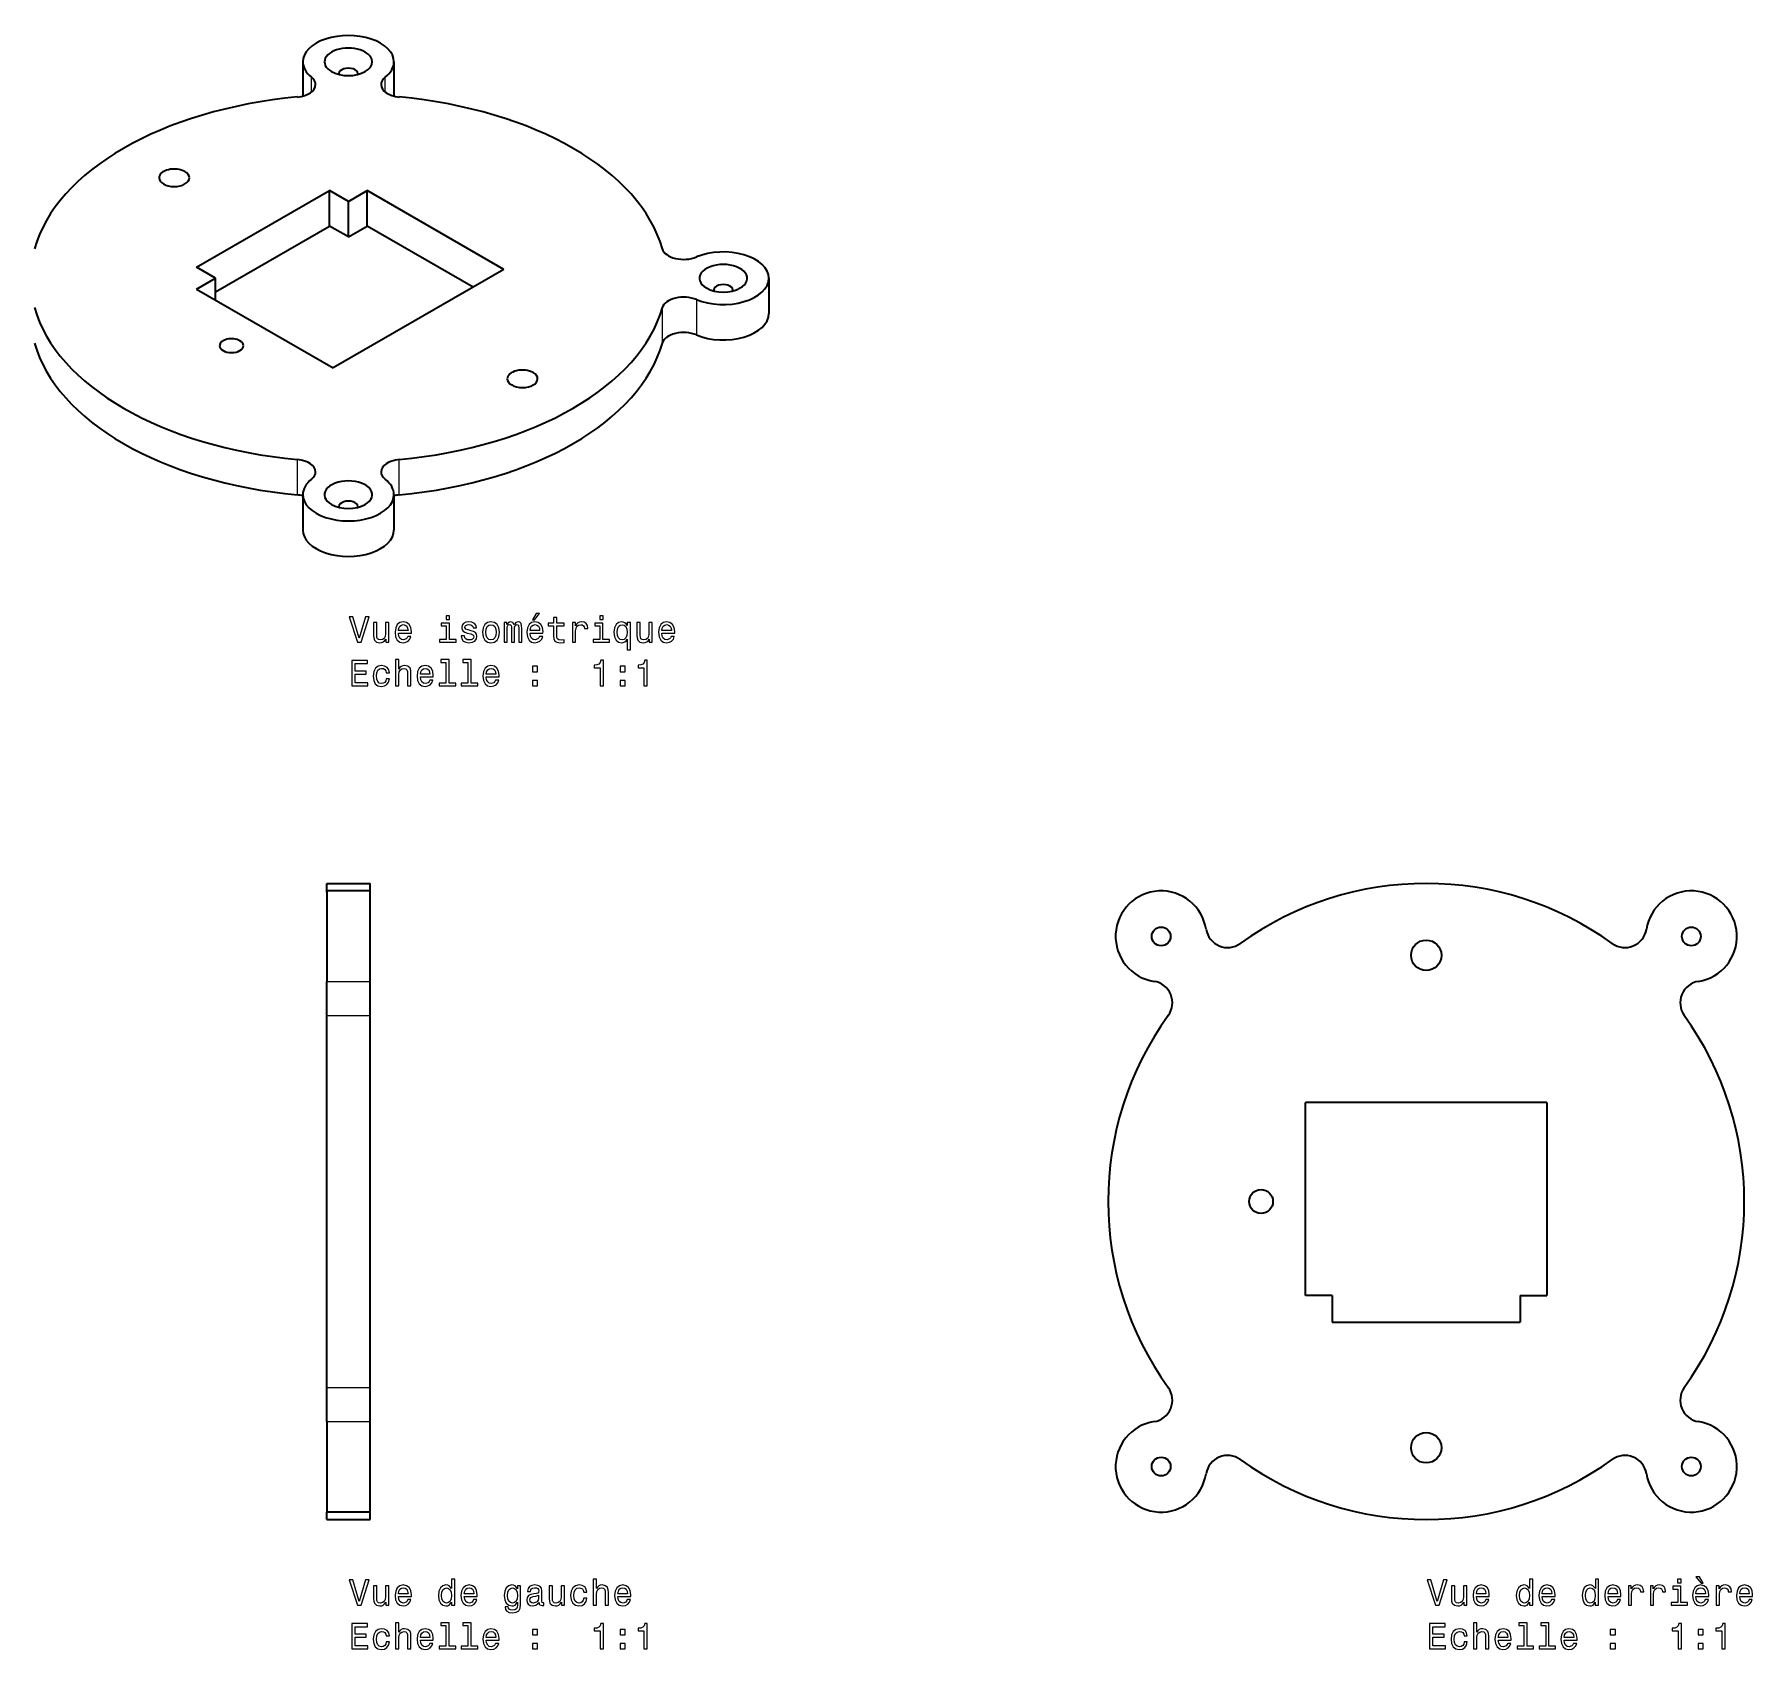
# Model space of a CAD drawing. Extents: x 502 to 938, y 310 to 582.
# Drawn here: x 700.2 to 937.9, y 358.5 to 582 of the extents above; entities that cross this region are included whole.
import ezdxf

# ---------------------------------------------------------------- set-up
doc = ezdxf.new("R2010")
doc.units = 0

msp = doc.modelspace()

# ---------------------------------------------------------------- linework, layer by layer
at = {"color": 7, "lineweight": 35, "ltscale": 0.11844}
for p, q in [((737.31, 578.17), (737.31, 573.43)), ((749.91, 578.17), (749.91, 573.43))]:
    msp.add_line(p, q, dxfattribs=at)
at = {"color": 7, "lineweight": 13, "ltscale": 0.050905}
for p, q in [((738.51, 574), (738.51, 576.03)), ((748.7, 574), (748.7, 576.03))]:
    msp.add_line(p, q, dxfattribs=at)
at = {"color": 7, "lineweight": 35}
for p, q in [((722.61, 549.74), (740.99, 560.35)), ((765.1, 549.45), (746.22, 560.35)), ((765.1, 549.45), (741.49, 535.82)), ((722.61, 546.72), (741.49, 535.82)), ((740.61, 420.5), (740.61, 446.23)), ((746.61, 420.5), (746.61, 446.23)), ((909.41, 434.2), (876.01, 434.2)), ((876.01, 407.5), (876.01, 434.2)), ((909.41, 434.2), (909.41, 407.5)), ((740.61, 394.77), (740.61, 420.5)), ((746.61, 394.77), (746.61, 420.5)), ((879.71, 403.8), (905.71, 403.8))]:
    msp.add_line(p, q, dxfattribs=at)
at = {"color": 7, "lineweight": 35, "ltscale": 0.122475}
for p, q in [((740.99, 555.45), (740.99, 560.35)), ((743.61, 553.94), (743.61, 558.84)), ((746.22, 555.45), (746.22, 560.35)), ((801.77, 548.23), (801.77, 543.33)), ((737.31, 518.29), (737.31, 513.39)), ((749.91, 518.29), (749.91, 513.39))]:
    msp.add_line(p, q, dxfattribs=at)
at = {"color": 7, "lineweight": 35, "ltscale": 0.075525}
for p, q in [((743.61, 558.84), (740.99, 560.35)), ((743.61, 558.84), (746.22, 560.35)), ((743.61, 553.94), (740.99, 555.45)), ((743.61, 553.94), (746.22, 555.45)), ((725.22, 545.21), (725.22, 548.23))]:
    msp.add_line(p, q, dxfattribs=at)
at = {"color": 7, "lineweight": 35, "ltscale": 0.455197}
msp.add_line((725.22, 546.35), (740.99, 555.45), dxfattribs=at)
at = {"color": 7, "lineweight": 35, "ltscale": 0.422538}
msp.add_line((760.86, 547), (746.22, 555.45), dxfattribs=at)
at = {"color": 7, "lineweight": 35, "ltscale": 0.075527}
msp.add_line((725.22, 548.23), (722.61, 549.74), dxfattribs=at)
at = {"color": 7, "lineweight": 35, "ltscale": 0.075526}
msp.add_line((722.61, 546.72), (725.22, 548.23), dxfattribs=at)
at = {"color": 7, "lineweight": 13, "ltscale": 0.122475}
for p, q in [((791.76, 545.29), (791.76, 540.39)), ((787.04, 544.16), (787.04, 539.26)), ((736.56, 518.25), (736.56, 523.15)), ((750.65, 518.25), (750.65, 523.15))]:
    msp.add_line(p, q, dxfattribs=at)
at = {"color": 7, "lineweight": 35, "ltscale": 0.030039}
msp.add_line((740.61, 463.3), (740.61, 464.5), dxfattribs=at)
at = {"color": 7, "lineweight": 35, "ltscale": 0.15}
for p, q in [((740.61, 464.5), (746.61, 464.5)), ((746.61, 463.47), (740.61, 463.47)), ((746.61, 377.53), (740.61, 377.53)), ((740.61, 376.5), (746.61, 376.5))]:
    msp.add_line(p, q, dxfattribs=at)
at = {"color": 7, "lineweight": 35, "ltscale": 0.025726}
msp.add_line((746.61, 463.47), (746.61, 464.5), dxfattribs=at)
at = {"color": 7, "lineweight": 35, "ltscale": 0.313062}
for p, q in [((740.61, 463.47), (740.61, 450.95)), ((746.61, 450.95), (746.61, 463.47)), ((740.61, 390.05), (740.61, 377.53)), ((746.61, 377.53), (746.61, 390.05))]:
    msp.add_line(p, q, dxfattribs=at)
at = {"color": 7, "lineweight": 35, "ltscale": 0.117937}
for p, q in [((740.61, 446.23), (740.61, 450.95)), ((746.61, 446.23), (746.61, 450.95)), ((740.61, 390.05), (740.61, 394.77)), ((746.61, 390.05), (746.61, 394.77))]:
    msp.add_line(p, q, dxfattribs=at)
at = {"color": 7, "lineweight": 13, "ltscale": 0.15}
for p, q in [((740.61, 450.95), (746.61, 450.95)), ((740.61, 446.23), (746.61, 446.23)), ((740.61, 394.77), (746.61, 394.77)), ((740.61, 390.05), (746.61, 390.05))]:
    msp.add_line(p, q, dxfattribs=at)
at = {"color": 7, "lineweight": 35, "ltscale": 0.0925}
for p, q in [((879.71, 407.5), (876.01, 407.5)), ((879.71, 407.5), (879.71, 403.8)), ((905.71, 407.5), (905.71, 403.8)), ((905.71, 407.5), (909.41, 407.5))]:
    msp.add_line(p, q, dxfattribs=at)
at = {"color": 7, "lineweight": 35, "ltscale": 0.025702}
for p, q in [((740.61, 376.5), (740.61, 377.53)), ((746.61, 376.5), (746.61, 377.53))]:
    msp.add_line(p, q, dxfattribs=at)
at = {"color": 7, "lineweight": 13}
for points in [[(769.07, 500.97), (769.36, 500.97), (770.06, 501.83), (769.57, 501.83)], [(746, 501.4), (745.12, 498.42), (744.22, 501.4), (743.74, 501.4), (744.87, 497.89), (745.38, 497.89), (746.48, 501.4)], [(749.2, 500.6), (748.76, 500.6), (748.76, 499.04), (748.71, 498.68), (748.56, 498.41), (748.34, 498.25), (748.04, 498.2), (747.8, 498.24), (747.65, 498.36), (747.57, 498.57), (747.55, 498.86), (747.55, 500.6), (747.1, 500.6), (747.1, 498.82), (747.12, 498.46), (747.21, 498.17), (747.51, 497.89), (747.97, 497.8), (748.23, 497.83), (748.44, 497.92), (748.63, 498.08), (748.78, 498.31), (748.78, 497.89), (749.2, 497.89)], [(750.54, 499.12), (752.32, 499.12), (752.32, 499.33), (752.24, 499.91), (752.02, 500.34), (751.67, 500.6), (751.2, 500.7), (750.74, 500.6), (750.38, 500.31), (750.16, 499.86), (750.08, 499.25), (750.15, 498.63), (750.38, 498.18), (750.73, 497.89), (751.18, 497.8), (751.58, 497.86), (751.9, 498.03), (752.13, 498.31), (752.27, 498.67), (751.83, 498.67), (751.74, 498.47), (751.61, 498.32), (751.24, 498.2), (750.95, 498.25), (750.73, 498.43), (750.59, 498.72), (750.54, 499.1)], [(750.54, 499.49), (750.6, 499.84), (750.73, 500.1), (750.94, 500.25), (751.21, 500.31), (751.48, 500.25), (751.69, 500.1), (751.81, 499.84), (751.86, 499.49)], [(757.58, 498.27), (757.58, 500.51), (756.44, 500.51), (756.44, 500.13), (757.14, 500.13), (757.14, 498.27), (756.23, 498.27), (756.23, 497.89), (758.5, 497.89), (758.5, 498.27)], [(757.6, 501.51), (757.13, 501.51), (757.13, 501.01), (757.6, 501.01)], [(760.59, 499.47), (760.16, 499.57), (759.84, 499.69), (759.74, 499.93), (759.77, 500.09), (759.87, 500.21), (760.04, 500.29), (760.29, 500.32), (760.53, 500.29), (760.71, 500.2), (760.83, 500.06), (760.88, 499.88), (761.32, 499.88), (761.32, 499.89), (761.24, 500.22), (761.04, 500.48), (760.71, 500.64), (760.29, 500.7), (759.86, 500.64), (759.55, 500.47), (759.35, 500.22), (759.29, 499.91), (759.34, 499.61), (759.48, 499.4), (759.71, 499.25), (760.05, 499.14), (760.54, 499.02), (760.84, 498.89), (760.93, 498.79), (760.96, 498.64), (760.91, 498.45), (760.79, 498.31), (760.59, 498.22), (760.33, 498.19), (760.05, 498.22), (759.85, 498.33), (759.71, 498.5), (759.66, 498.74), (759.23, 498.74), (759.3, 498.33), (759.51, 498.04), (759.84, 497.86), (760.29, 497.8), (760.76, 497.86), (761.11, 498.04), (761.32, 498.32), (761.4, 498.69), (761.34, 499.01), (761.19, 499.22), (760.93, 499.37)], [(762.17, 499.25), (762.25, 498.63), (762.48, 498.18), (762.85, 497.89), (763.34, 497.8), (763.83, 497.89), (764.2, 498.17), (764.43, 498.62), (764.52, 499.25), (764.43, 499.86), (764.2, 500.32), (763.83, 500.6), (763.34, 500.7), (762.85, 500.6), (762.48, 500.31), (762.25, 499.86)], [(762.62, 499.25), (762.67, 499.7), (762.81, 500.03), (763.03, 500.23), (763.34, 500.3), (763.64, 500.23), (763.87, 500.04), (764.01, 499.7), (764.06, 499.25), (764.01, 498.79), (763.87, 498.46), (763.64, 498.26), (763.34, 498.19), (763.03, 498.26), (762.81, 498.46), (762.67, 498.79)], [(765.16, 497.89), (765.57, 497.89), (765.57, 499.7), (765.59, 499.98), (765.67, 500.17), (765.78, 500.29), (765.93, 500.33), (766.05, 500.29), (766.13, 500.19), (766.18, 500.02), (766.19, 499.79), (766.19, 497.89), (766.57, 497.89), (766.57, 499.7), (766.6, 499.97), (766.67, 500.17), (766.8, 500.29), (766.95, 500.33), (767.07, 500.29), (767.15, 500.19), (767.2, 499.79), (767.2, 497.89), (767.61, 497.89), (767.61, 499.76), (767.58, 500.15), (767.5, 500.45), (767.34, 500.63), (767.08, 500.7), (766.77, 500.6), (766.53, 500.3), (766.35, 500.59), (766.03, 500.7), (765.75, 500.6), (765.55, 500.31), (765.55, 500.6), (765.16, 500.6)], [(768.76, 499.12), (770.53, 499.12), (770.54, 499.33), (770.46, 499.91), (770.24, 500.34), (769.88, 500.6), (769.41, 500.7), (768.95, 500.6), (768.6, 500.31), (768.37, 499.86), (768.29, 499.25), (768.37, 498.63), (768.6, 498.18), (768.94, 497.89), (769.4, 497.8), (769.79, 497.86), (770.11, 498.03), (770.35, 498.31), (770.49, 498.67), (770.05, 498.67), (769.96, 498.47), (769.83, 498.32), (769.45, 498.2), (769.17, 498.25), (768.95, 498.43), (768.81, 498.72), (768.76, 499.1)], [(768.76, 499.49), (768.81, 499.84), (768.95, 500.1), (769.16, 500.25), (769.43, 500.31), (769.7, 500.25), (769.9, 500.1), (770.03, 499.84), (770.07, 499.49)], [(772, 500.13), (772, 498.78), (772.03, 498.34), (772.17, 498.03), (772.45, 497.86), (772.93, 497.8), (773.46, 497.82), (773.46, 498.21), (773.07, 498.18), (772.73, 498.22), (772.54, 498.34), (772.46, 498.55), (772.44, 498.85), (772.44, 500.13), (773.46, 500.13), (773.46, 500.51), (772.44, 500.51), (772.44, 501.3), (772, 501.3), (772, 500.51), (771.23, 500.51), (771.23, 500.13)], [(774.61, 497.89), (775.05, 497.89), (775.05, 499.44), (775.1, 499.81), (775.23, 500.08), (775.45, 500.24), (775.75, 500.3), (775.97, 500.26), (776.14, 500.16), (776.24, 499.99), (776.28, 499.76), (776.73, 499.76), (776.67, 500.17), (776.5, 500.46), (776.22, 500.64), (775.84, 500.7), (775.59, 500.66), (775.36, 500.56), (775.17, 500.38), (775.01, 500.15), (775.01, 500.6), (774.61, 500.6)], [(778.83, 498.27), (778.83, 500.51), (777.69, 500.51), (777.69, 500.13), (778.39, 500.13), (778.39, 498.27), (777.48, 498.27), (777.48, 497.89), (779.75, 497.89), (779.75, 498.27)], [(778.85, 501.51), (778.38, 501.51), (778.38, 501.01), (778.85, 501.01)], [(782.18, 500.18), (782.02, 500.41), (781.84, 500.57), (781.64, 500.66), (781.4, 500.7), (780.97, 500.6), (780.64, 500.31), (780.42, 499.86), (780.35, 499.25), (780.42, 498.63), (780.64, 498.18), (780.97, 497.89), (781.4, 497.8), (781.64, 497.83), (781.84, 497.91), (782.02, 498.07), (782.18, 498.31), (782.18, 496.84), (782.62, 496.84), (782.62, 500.6), (782.18, 500.6)], [(780.8, 499.25), (780.85, 499.7), (780.99, 500.03), (781.2, 500.23), (781.48, 500.3), (781.77, 500.23), (781.99, 500.03), (782.12, 499.7), (782.17, 499.25), (782.12, 498.79), (781.99, 498.46), (781.77, 498.26), (781.48, 498.2), (781.2, 498.26), (780.99, 498.46), (780.85, 498.8)], [(785.64, 500.6), (785.19, 500.6), (785.19, 499.04), (785.14, 498.68), (785, 498.41), (784.77, 498.25), (784.47, 498.2), (784.24, 498.24), (784.08, 498.36), (784, 498.57), (783.98, 498.86), (783.98, 500.6), (783.53, 500.6), (783.53, 498.82), (783.55, 498.46), (783.65, 498.17), (783.94, 497.89), (784.41, 497.8), (784.66, 497.83), (784.88, 497.92), (785.06, 498.08), (785.21, 498.31), (785.21, 497.89), (785.64, 497.89)], [(786.97, 499.12), (788.75, 499.12), (788.75, 499.33), (788.67, 499.91), (788.45, 500.34), (788.1, 500.6), (787.63, 500.7), (787.17, 500.6), (786.82, 500.31), (786.59, 499.86), (786.51, 499.25), (786.59, 498.63), (786.81, 498.18), (787.16, 497.89), (787.61, 497.8), (788.01, 497.86), (788.33, 498.03), (788.57, 498.31), (788.7, 498.67), (788.26, 498.67), (788.17, 498.47), (788.04, 498.32), (787.67, 498.2), (787.38, 498.25), (787.17, 498.43), (787.02, 498.72), (786.97, 499.1)], [(786.97, 499.49), (787.03, 499.84), (787.17, 500.1), (787.37, 500.25), (787.64, 500.31), (787.91, 500.25), (788.12, 500.1), (788.24, 499.84), (788.29, 499.49)], [(744.07, 491.85), (746.28, 491.85), (746.28, 492.27), (744.53, 492.27), (744.53, 493.46), (746.09, 493.46), (746.09, 493.87), (744.53, 493.87), (744.53, 494.92), (746.24, 494.92), (746.24, 495.35), (744.07, 495.35)], [(748.84, 493.66), (749.28, 493.66), (749.19, 494.06), (748.97, 494.38), (748.63, 494.58), (748.2, 494.65), (747.71, 494.55), (747.34, 494.27), (747.11, 493.81), (747.03, 493.19), (747.11, 492.58), (747.33, 492.13), (747.69, 491.85), (748.18, 491.75), (748.61, 491.83), (748.95, 492.04), (749.18, 492.37), (749.29, 492.81), (748.86, 492.81), (748.79, 492.53), (748.65, 492.32), (748.44, 492.19), (748.2, 492.15), (747.89, 492.21), (747.67, 492.42), (747.53, 492.74), (747.49, 493.21), (747.53, 493.66), (747.67, 493.99), (747.9, 494.19), (748.2, 494.26), (748.46, 494.22), (748.66, 494.1), (748.79, 493.91)], [(750.15, 491.85), (750.6, 491.85), (750.6, 493.41), (750.64, 493.77), (750.79, 494.03), (751.02, 494.19), (751.32, 494.25), (751.56, 494.2), (751.71, 494.07), (751.79, 493.84), (751.81, 493.54), (751.81, 491.85), (752.26, 491.85), (752.26, 493.63), (752.24, 493.98), (752.15, 494.28), (751.85, 494.55), (751.38, 494.65), (751.13, 494.62), (750.91, 494.52), (750.73, 494.37), (750.6, 494.16), (750.6, 495.47), (750.15, 495.47)], [(753.58, 493.07), (755.35, 493.07), (755.36, 493.28), (755.28, 493.86), (755.05, 494.29), (754.7, 494.55), (754.23, 494.65), (753.77, 494.55), (753.42, 494.27), (753.19, 493.81), (753.11, 493.2), (753.19, 492.58), (753.42, 492.13), (753.76, 491.85), (754.22, 491.75), (754.61, 491.82), (754.93, 491.99), (755.17, 492.26), (755.31, 492.62), (754.87, 492.62), (754.78, 492.42), (754.65, 492.27), (754.27, 492.15), (753.99, 492.2), (753.77, 492.38), (753.63, 492.67), (753.58, 493.06)], [(757.11, 495.09), (757.11, 492.22), (756.19, 492.22), (756.19, 491.85), (758.46, 491.85), (758.46, 492.22), (757.55, 492.22), (757.55, 495.47), (756.41, 495.47), (756.41, 495.09)], [(760.14, 495.09), (760.14, 492.22), (759.23, 492.22), (759.23, 491.85), (761.5, 491.85), (761.5, 492.22), (760.59, 492.22), (760.59, 495.47), (759.45, 495.47), (759.45, 495.09)], [(762.69, 493.07), (764.46, 493.07), (764.47, 493.28), (764.38, 493.86), (764.16, 494.29), (763.81, 494.55), (763.34, 494.65), (762.88, 494.55), (762.53, 494.27), (762.3, 493.81), (762.22, 493.2), (762.3, 492.58), (762.52, 492.13), (762.87, 491.85), (763.33, 491.75), (763.72, 491.82), (764.04, 491.99), (764.28, 492.26), (764.42, 492.62), (763.98, 492.62), (763.89, 492.42), (763.75, 492.27), (763.38, 492.15), (763.09, 492.2), (762.88, 492.38), (762.74, 492.67), (762.69, 493.06)], [(769.07, 493.8), (769.76, 493.8), (769.76, 494.55), (769.07, 494.55)], [(778.43, 491.85), (778.89, 491.85), (778.89, 495.37), (778.55, 495.37), (778.46, 495.06), (778.27, 494.86), (778, 494.74), (777.61, 494.7), (777.61, 494.34), (778.43, 494.34)], [(781.21, 493.8), (781.91, 493.8), (781.91, 494.55), (781.21, 494.55)], [(784.5, 491.85), (784.96, 491.85), (784.96, 495.37), (784.62, 495.37), (784.53, 495.06), (784.35, 494.86), (784.07, 494.74), (783.69, 494.7), (783.69, 494.34), (784.5, 494.34)], [(753.58, 493.45), (753.63, 493.79), (753.77, 494.05), (753.98, 494.21), (754.25, 494.26), (754.52, 494.21), (754.72, 494.05), (754.85, 493.79), (754.89, 493.45)], [(762.69, 493.45), (762.74, 493.79), (762.88, 494.05), (763.08, 494.21), (763.36, 494.26), (763.62, 494.21), (763.83, 494.05), (763.96, 493.79), (764, 493.45)], [(769.07, 491.85), (769.76, 491.85), (769.76, 492.6), (769.07, 492.6)], [(781.21, 491.85), (781.91, 491.85), (781.91, 492.6), (781.21, 492.6)], [(931.02, 367.72), (930.52, 368.58), (930.02, 368.58), (930.72, 367.72)], [(746, 368.15), (745.12, 365.17), (744.22, 368.15), (743.74, 368.15), (744.87, 364.64), (745.38, 364.64), (746.48, 368.15)], [(749.2, 367.35), (748.76, 367.35), (748.76, 365.79), (748.71, 365.43), (748.56, 365.16), (748.34, 365), (748.04, 364.95), (747.8, 364.99), (747.65, 365.11), (747.57, 365.32), (747.55, 365.61), (747.55, 367.35), (747.1, 367.35), (747.1, 365.57), (747.12, 365.21), (747.21, 364.92), (747.51, 364.64), (747.97, 364.55), (748.23, 364.58), (748.44, 364.67), (748.63, 364.83), (748.78, 365.06), (748.78, 364.64), (749.2, 364.64)], [(750.54, 365.87), (752.32, 365.87), (752.32, 366.08), (752.24, 366.66), (752.02, 367.09), (751.67, 367.35), (751.2, 367.45), (750.74, 367.35), (750.38, 367.06), (750.16, 366.61), (750.08, 366), (750.15, 365.38), (750.38, 364.93), (750.73, 364.64), (751.18, 364.55), (751.58, 364.61), (751.9, 364.78), (752.13, 365.06), (752.27, 365.42), (751.83, 365.42), (751.74, 365.22), (751.61, 365.07), (751.24, 364.95), (750.95, 365), (750.73, 365.18), (750.59, 365.47), (750.54, 365.85)], [(750.54, 366.24), (750.6, 366.59), (750.73, 366.85), (750.94, 367), (751.21, 367.06), (751.48, 367), (751.69, 366.85), (751.81, 366.59), (751.86, 366.24)], [(757.89, 365.06), (757.89, 364.64), (758.33, 364.64), (758.33, 368.26), (757.89, 368.26), (757.89, 366.94), (757.56, 367.32), (757.35, 367.41), (757.11, 367.45), (756.68, 367.35), (756.35, 367.06), (756.13, 366.61), (756.06, 366), (756.13, 365.39), (756.35, 364.93), (756.68, 364.64), (757.11, 364.55), (757.35, 364.58), (757.56, 364.67)], [(757.19, 367.05), (757.48, 366.98), (757.7, 366.78), (757.83, 366.45), (757.88, 366), (757.83, 365.54), (757.7, 365.21), (757.48, 365.01), (757.19, 364.95), (756.91, 365.01), (756.7, 365.21), (756.56, 365.55), (756.51, 366), (756.56, 366.45), (756.7, 366.78), (756.91, 366.98)], [(759.65, 365.87), (761.42, 365.87), (761.43, 366.08), (761.35, 366.66), (761.13, 367.09), (760.77, 367.35), (760.3, 367.45), (759.85, 367.35), (759.49, 367.06), (759.27, 366.61), (759.19, 366), (759.26, 365.38), (759.49, 364.93), (759.84, 364.64), (760.29, 364.55), (760.68, 364.61), (761.01, 364.78), (761.24, 365.06), (761.38, 365.42), (760.94, 365.42), (760.85, 365.22), (760.72, 365.07), (760.35, 364.95), (760.06, 365), (759.84, 365.18), (759.7, 365.47), (759.65, 365.85)], [(759.65, 366.24), (759.7, 366.59), (759.84, 366.85), (760.05, 367), (760.32, 367.06), (760.59, 367), (760.79, 366.85), (760.92, 366.59), (760.97, 366.24)], [(767.44, 364.76), (767.44, 367.35), (767.02, 367.35), (767.02, 366.91), (766.67, 367.31), (766.46, 367.41), (766.22, 367.45), (765.79, 367.35), (765.46, 367.06), (765.24, 366.61), (765.17, 366), (765.24, 365.38), (765.46, 364.93), (765.79, 364.64), (766.22, 364.55), (766.46, 364.58), (766.66, 364.67), (767.02, 365.06), (767.02, 364.67), (766.98, 364.37), (766.87, 364.15), (766.65, 364.03), (766.34, 363.98), (766.06, 364.01), (765.86, 364.09), (765.75, 364.22), (765.71, 364.4), (765.28, 364.4), (765.28, 364.38), (765.35, 364.05), (765.55, 363.81), (765.87, 363.65), (766.31, 363.6), (766.84, 363.68), (767.18, 363.89), (767.38, 364.26)], [(765.63, 366), (765.67, 366.45), (765.81, 366.78), (766.02, 366.98), (766.3, 367.05), (766.6, 366.98), (766.82, 366.78), (766.96, 366.45), (767.01, 366), (766.96, 365.54), (766.82, 365.21), (766.6, 365.01), (766.3, 364.95), (766.02, 365.01), (765.81, 365.21), (765.67, 365.55)], [(769.98, 365), (769.98, 364.98), (770, 364.81), (770.08, 364.69), (770.4, 364.59), (770.64, 364.63), (770.64, 364.98), (770.54, 364.96), (770.4, 365.03), (770.37, 365.23), (770.37, 366.63), (770.31, 366.99), (770.13, 367.24), (769.83, 367.39), (769.39, 367.45), (768.97, 367.39), (768.66, 367.22), (768.46, 366.95), (768.39, 366.6), (768.39, 366.56), (768.79, 366.56), (768.83, 366.78), (768.94, 366.93), (769.12, 367.02), (769.38, 367.05), (769.62, 367.03), (769.8, 366.95), (769.91, 366.82), (769.94, 366.64), (769.92, 366.43), (769.84, 366.32), (769.64, 366.27), (769.26, 366.23), (768.83, 366.14), (768.52, 365.98), (768.34, 365.73), (768.28, 365.35), (768.33, 365.02), (768.49, 364.77), (768.74, 364.62), (769.09, 364.56), (769.56, 364.67)], [(773.49, 367.35), (773.05, 367.35), (773.05, 365.79), (773, 365.43), (772.85, 365.16), (772.63, 365), (772.33, 364.95), (772.09, 364.99), (771.94, 365.11), (771.85, 365.32), (771.83, 365.61), (771.83, 367.35), (771.39, 367.35), (771.39, 365.57), (771.41, 365.21), (771.5, 364.92), (771.79, 364.64), (772.26, 364.55), (772.51, 364.58), (772.73, 364.67), (772.92, 364.83), (773.07, 365.06), (773.07, 364.64), (773.49, 364.64)], [(776.17, 366.45), (776.6, 366.45), (776.51, 366.86), (776.3, 367.18), (775.96, 367.37), (775.52, 367.45), (775.04, 367.35), (774.67, 367.06), (774.44, 366.61), (774.36, 365.99), (774.43, 365.38), (774.66, 364.93), (775.02, 364.64), (775.51, 364.55), (775.94, 364.62), (776.28, 364.84), (776.51, 365.17), (776.61, 365.61), (776.19, 365.61), (776.11, 365.33), (775.97, 365.12), (775.77, 364.99), (775.52, 364.95), (775.21, 365.01), (774.99, 365.21), (774.85, 365.54), (774.81, 366.01), (774.85, 366.46), (775, 366.79), (775.22, 366.99), (775.52, 367.06), (775.78, 367.01), (775.98, 366.9), (776.11, 366.71)], [(777.48, 364.64), (777.92, 364.64), (777.92, 366.21), (777.97, 366.56), (778.11, 366.83), (778.34, 366.99), (778.64, 367.05), (778.88, 367), (779.04, 366.86), (779.11, 366.64), (779.14, 366.33), (779.14, 364.64), (779.58, 364.64), (779.58, 366.42), (779.56, 366.78), (779.47, 367.08), (779.17, 367.35), (778.71, 367.45), (778.46, 367.41), (778.24, 367.32), (778.06, 367.16), (777.92, 366.96), (777.92, 368.26), (777.48, 368.26)], [(780.9, 365.87), (782.68, 365.87), (782.68, 366.08), (782.6, 366.66), (782.38, 367.09), (782.03, 367.35), (781.56, 367.45), (781.1, 367.35), (780.75, 367.06), (780.52, 366.61), (780.44, 366), (780.51, 365.38), (780.74, 364.93), (781.09, 364.64), (781.54, 364.55), (781.94, 364.61), (782.26, 364.78), (782.5, 365.06), (782.63, 365.42), (782.19, 365.42), (782.1, 365.22), (781.97, 365.07), (781.6, 364.95), (781.31, 365), (781.09, 365.18), (780.95, 365.47), (780.9, 365.85)], [(780.9, 366.24), (780.96, 366.59), (781.09, 366.85), (781.3, 367), (781.57, 367.06), (781.84, 367), (782.05, 366.85), (782.17, 366.59), (782.22, 366.24)], [(895.11, 368.15), (894.23, 365.17), (893.33, 368.15), (892.85, 368.15), (893.98, 364.64), (894.48, 364.64), (895.59, 368.15)], [(898.31, 367.35), (897.87, 367.35), (897.87, 365.79), (897.82, 365.43), (897.67, 365.16), (897.44, 365), (897.15, 364.95), (896.91, 364.99), (896.76, 365.11), (896.67, 365.32), (896.65, 365.61), (896.65, 367.35), (896.21, 367.35), (896.21, 365.57), (896.22, 365.21), (896.32, 364.92), (896.61, 364.64), (897.08, 364.55), (897.33, 364.58), (897.55, 364.67), (897.74, 364.83), (897.89, 365.06), (897.89, 364.64), (898.31, 364.64)], [(899.65, 365.87), (901.42, 365.87), (901.43, 366.08), (901.35, 366.66), (901.13, 367.09), (900.77, 367.35), (900.3, 367.45), (899.84, 367.35), (899.49, 367.06), (899.26, 366.61), (899.18, 366), (899.26, 365.38), (899.49, 364.93), (899.83, 364.64), (900.29, 364.55), (900.68, 364.61), (901, 364.78), (901.24, 365.06), (901.38, 365.42), (900.94, 365.42), (900.85, 365.22), (900.72, 365.07), (900.34, 364.95), (900.06, 365), (899.84, 365.18), (899.7, 365.47), (899.65, 365.85)], [(899.65, 366.24), (899.7, 366.59), (899.84, 366.85), (900.05, 367), (900.32, 367.06), (900.59, 367), (900.79, 366.85), (900.92, 366.59), (900.96, 366.24)], [(907, 365.06), (907, 364.64), (907.44, 364.64), (907.44, 368.26), (907, 368.26), (907, 366.94), (906.66, 367.32), (906.46, 367.41), (906.22, 367.45), (905.79, 367.35), (905.46, 367.06), (905.24, 366.61), (905.17, 366), (905.24, 365.39), (905.46, 364.93), (905.79, 364.64), (906.22, 364.55), (906.46, 364.58), (906.67, 364.67)], [(906.3, 367.05), (906.59, 366.98), (906.81, 366.78), (906.94, 366.45), (906.99, 366), (906.94, 365.54), (906.81, 365.21), (906.59, 365.01), (906.3, 364.95), (906.02, 365.01), (905.81, 365.21), (905.66, 365.55), (905.62, 366), (905.66, 366.45), (905.81, 366.78), (906.02, 366.98)], [(908.76, 365.87), (910.53, 365.87), (910.54, 366.08), (910.46, 366.66), (910.23, 367.09), (909.88, 367.35), (909.41, 367.45), (908.95, 367.35), (908.6, 367.06), (908.37, 366.61), (908.29, 366), (908.37, 365.38), (908.59, 364.93), (908.94, 364.64), (909.4, 364.55), (909.79, 364.61), (910.11, 364.78), (910.35, 365.06), (910.49, 365.42), (910.05, 365.42), (909.96, 365.22), (909.83, 365.07), (909.45, 364.95), (909.16, 365), (908.95, 365.18), (908.81, 365.47), (908.76, 365.85)], [(908.76, 366.24), (908.81, 366.59), (908.95, 366.85), (909.15, 367), (909.43, 367.06), (909.69, 367), (909.9, 366.85), (910.03, 366.59), (910.07, 366.24)], [(916.1, 365.06), (916.1, 364.64), (916.55, 364.64), (916.55, 368.26), (916.11, 368.26), (916.11, 366.94), (915.77, 367.32), (915.56, 367.41), (915.33, 367.45), (914.9, 367.35), (914.57, 367.06), (914.35, 366.61), (914.27, 366), (914.35, 365.39), (914.57, 364.93), (914.9, 364.64), (915.33, 364.55), (915.56, 364.58), (915.78, 364.67)], [(915.4, 367.05), (915.7, 366.98), (915.92, 366.78), (916.05, 366.45), (916.1, 366), (916.05, 365.54), (915.92, 365.21), (915.7, 365.01), (915.4, 364.95), (915.13, 365.01), (914.91, 365.21), (914.77, 365.55), (914.73, 366), (914.77, 366.45), (914.91, 366.78), (915.13, 366.98)], [(917.86, 365.87), (919.64, 365.87), (919.64, 366.08), (919.56, 366.66), (919.34, 367.09), (918.99, 367.35), (918.52, 367.45), (918.06, 367.35), (917.71, 367.06), (917.48, 366.61), (917.4, 366), (917.48, 365.38), (917.7, 364.93), (918.05, 364.64), (918.5, 364.55), (918.9, 364.61), (919.22, 364.78), (919.46, 365.06), (919.59, 365.42), (919.16, 365.42), (919.06, 365.22), (918.93, 365.07), (918.56, 364.95), (918.27, 365), (918.06, 365.18), (917.91, 365.47), (917.86, 365.85)], [(917.86, 366.24), (917.92, 366.59), (918.06, 366.85), (918.26, 367), (918.53, 367.06), (918.8, 367), (919.01, 366.85), (919.14, 366.59), (919.18, 366.24)], [(920.68, 364.64), (921.12, 364.64), (921.12, 366.19), (921.17, 366.56), (921.3, 366.83), (921.53, 366.99), (921.82, 367.05), (922.05, 367.01), (922.21, 366.91), (922.31, 366.74), (922.35, 366.51), (922.8, 366.51), (922.74, 366.92), (922.57, 367.21), (922.29, 367.39), (921.91, 367.45), (921.66, 367.41), (921.43, 367.31), (921.24, 367.13), (921.08, 366.9), (921.08, 367.35), (920.68, 367.35)], [(923.71, 364.64), (924.16, 364.64), (924.16, 366.19), (924.2, 366.56), (924.34, 366.83), (924.56, 366.99), (924.86, 367.05), (925.08, 367.01), (925.25, 366.91), (925.35, 366.74), (925.38, 366.51), (925.83, 366.51), (925.77, 366.92), (925.61, 367.21), (925.33, 367.39), (924.95, 367.45), (924.69, 367.41), (924.47, 367.31), (924.27, 367.13), (924.12, 366.9), (924.12, 367.35), (923.71, 367.35)], [(927.94, 365.02), (927.94, 367.26), (926.8, 367.26), (926.8, 366.88), (927.5, 366.88), (927.5, 365.02), (926.59, 365.02), (926.59, 364.64), (928.86, 364.64), (928.86, 365.02)], [(927.96, 368.26), (927.49, 368.26), (927.49, 367.76), (927.96, 367.76)], [(930.01, 365.87), (931.78, 365.87), (931.79, 366.08), (931.71, 366.66), (931.49, 367.09), (931.13, 367.35), (930.66, 367.45), (930.2, 367.35), (929.85, 367.06), (929.62, 366.61), (929.54, 366), (929.62, 365.38), (929.85, 364.93), (930.19, 364.64), (930.65, 364.55), (931.04, 364.61), (931.36, 364.78), (931.6, 365.06), (931.74, 365.42), (931.3, 365.42), (931.21, 365.22), (931.08, 365.07), (930.7, 364.95), (930.42, 365), (930.2, 365.18), (930.06, 365.47), (930.01, 365.85)], [(930.01, 366.24), (930.06, 366.59), (930.2, 366.85), (930.41, 367), (930.68, 367.06), (930.95, 367), (931.15, 366.85), (931.28, 366.59), (931.32, 366.24)], [(932.82, 364.64), (933.27, 364.64), (933.27, 366.19), (933.31, 366.56), (933.45, 366.83), (933.67, 366.99), (933.97, 367.05), (934.19, 367.01), (934.36, 366.91), (934.46, 366.74), (934.49, 366.51), (934.94, 366.51), (934.88, 366.92), (934.71, 367.21), (934.44, 367.39), (934.06, 367.45), (933.8, 367.41), (933.58, 367.31), (933.38, 367.13), (933.23, 366.9), (933.23, 367.35), (932.82, 367.35)], [(936.08, 365.87), (937.86, 365.87), (937.86, 366.08), (937.78, 366.66), (937.56, 367.09), (937.2, 367.35), (936.74, 367.45), (936.28, 367.35), (935.92, 367.06), (935.7, 366.61), (935.62, 366), (935.69, 365.38), (935.92, 364.93), (936.27, 364.64), (936.72, 364.55), (937.11, 364.61), (937.44, 364.78), (937.67, 365.06), (937.81, 365.42), (937.37, 365.42), (937.28, 365.22), (937.15, 365.07), (936.78, 364.95), (936.49, 365), (936.27, 365.18), (936.13, 365.47), (936.08, 365.85)], [(936.08, 366.24), (936.14, 366.59), (936.27, 366.85), (936.48, 367), (936.75, 367.06), (937.02, 367), (937.23, 366.85), (937.35, 366.59), (937.4, 366.24)], [(769.93, 365.59), (769.87, 365.33), (769.71, 365.13), (769.46, 365), (769.17, 364.95), (768.97, 364.98), (768.84, 365.06), (768.75, 365.2), (768.73, 365.39), (768.75, 365.57), (768.83, 365.7), (769.15, 365.84), (769.56, 365.9), (769.93, 366.02)], [(744.07, 358.6), (746.28, 358.6), (746.28, 359.02), (744.53, 359.02), (744.53, 360.21), (746.09, 360.21), (746.09, 360.62), (744.53, 360.62), (744.53, 361.67), (746.24, 361.67), (746.24, 362.1), (744.07, 362.1)], [(748.84, 360.41), (749.28, 360.41), (749.19, 360.81), (748.97, 361.13), (748.63, 361.32), (748.2, 361.4), (747.71, 361.3), (747.34, 361.02), (747.11, 360.56), (747.03, 359.94), (747.11, 359.33), (747.33, 358.88), (747.69, 358.6), (748.18, 358.5), (748.61, 358.58), (748.95, 358.79), (749.18, 359.12), (749.29, 359.56), (748.86, 359.56), (748.79, 359.28), (748.65, 359.07), (748.44, 358.94), (748.2, 358.9), (747.89, 358.96), (747.67, 359.17), (747.53, 359.49), (747.49, 359.96), (747.53, 360.41), (747.67, 360.74), (747.9, 360.94), (748.2, 361.01), (748.46, 360.97), (748.66, 360.85), (748.79, 360.66)], [(750.15, 358.6), (750.6, 358.6), (750.6, 360.16), (750.64, 360.52), (750.79, 360.78), (751.02, 360.94), (751.32, 361), (751.56, 360.95), (751.71, 360.82), (751.79, 360.59), (751.81, 360.29), (751.81, 358.6), (752.26, 358.6), (752.26, 360.38), (752.24, 360.73), (752.15, 361.03), (751.85, 361.3), (751.38, 361.4), (751.13, 361.37), (750.91, 361.27), (750.73, 361.12), (750.6, 360.91), (750.6, 362.22), (750.15, 362.22)], [(753.58, 359.82), (755.35, 359.82), (755.36, 360.03), (755.28, 360.61), (755.05, 361.04), (754.7, 361.3), (754.23, 361.4), (753.77, 361.3), (753.42, 361.02), (753.19, 360.56), (753.11, 359.95), (753.19, 359.33), (753.42, 358.88), (753.76, 358.6), (754.22, 358.5), (754.61, 358.57), (754.93, 358.74), (755.17, 359.01), (755.31, 359.37), (754.87, 359.37), (754.78, 359.17), (754.65, 359.02), (754.27, 358.9), (753.99, 358.95), (753.77, 359.13), (753.63, 359.42), (753.58, 359.81)], [(757.11, 361.84), (757.11, 358.97), (756.19, 358.97), (756.19, 358.6), (758.46, 358.6), (758.46, 358.97), (757.55, 358.97), (757.55, 362.22), (756.41, 362.22), (756.41, 361.84)], [(760.14, 361.84), (760.14, 358.97), (759.23, 358.97), (759.23, 358.6), (761.5, 358.6), (761.5, 358.97), (760.59, 358.97), (760.59, 362.22), (759.45, 362.22), (759.45, 361.84)], [(762.69, 359.82), (764.46, 359.82), (764.47, 360.03), (764.38, 360.61), (764.16, 361.04), (763.81, 361.3), (763.34, 361.4), (762.88, 361.3), (762.53, 361.02), (762.3, 360.56), (762.22, 359.95), (762.3, 359.33), (762.52, 358.88), (762.87, 358.6), (763.33, 358.5), (763.72, 358.57), (764.04, 358.74), (764.28, 359.01), (764.42, 359.37), (763.98, 359.37), (763.89, 359.17), (763.75, 359.02), (763.38, 358.9), (763.09, 358.95), (762.88, 359.13), (762.74, 359.42), (762.69, 359.81)], [(769.07, 360.55), (769.76, 360.55), (769.76, 361.3), (769.07, 361.3)], [(778.43, 358.6), (778.89, 358.6), (778.89, 362.12), (778.55, 362.12), (778.46, 361.81), (778.27, 361.61), (778, 361.49), (777.61, 361.45), (777.61, 361.09), (778.43, 361.09)], [(781.21, 360.55), (781.91, 360.55), (781.91, 361.3), (781.21, 361.3)], [(784.5, 358.6), (784.96, 358.6), (784.96, 362.12), (784.62, 362.12), (784.53, 361.81), (784.35, 361.61), (784.07, 361.49), (783.69, 361.45), (783.69, 361.09), (784.5, 361.09)], [(893.17, 358.6), (895.39, 358.6), (895.39, 359.02), (893.64, 359.02), (893.64, 360.21), (895.2, 360.21), (895.2, 360.62), (893.64, 360.62), (893.64, 361.67), (895.35, 361.67), (895.35, 362.1), (893.17, 362.1)], [(897.95, 360.41), (898.39, 360.41), (898.3, 360.81), (898.08, 361.13), (897.74, 361.32), (897.3, 361.4), (896.82, 361.3), (896.45, 361.02), (896.22, 360.56), (896.14, 359.94), (896.21, 359.33), (896.44, 358.88), (896.8, 358.6), (897.29, 358.5), (897.72, 358.58), (898.06, 358.79), (898.29, 359.12), (898.39, 359.56), (897.97, 359.56), (897.89, 359.28), (897.75, 359.07), (897.55, 358.94), (897.3, 358.9), (897, 358.96), (896.77, 359.17), (896.64, 359.49), (896.59, 359.96), (896.64, 360.41), (896.78, 360.74), (897.01, 360.94), (897.3, 361.01), (897.57, 360.97), (897.76, 360.85), (897.89, 360.66)], [(899.26, 358.6), (899.7, 358.6), (899.7, 360.16), (899.75, 360.52), (899.9, 360.78), (900.12, 360.94), (900.42, 361), (900.67, 360.95), (900.82, 360.82), (900.89, 360.59), (900.92, 360.29), (900.92, 358.6), (901.36, 358.6), (901.36, 360.38), (901.34, 360.73), (901.25, 361.03), (900.95, 361.3), (900.49, 361.4), (900.24, 361.37), (900.02, 361.27), (899.84, 361.12), (899.7, 360.91), (899.7, 362.22), (899.26, 362.22)], [(902.68, 359.82), (904.46, 359.82), (904.46, 360.03), (904.38, 360.61), (904.16, 361.04), (903.81, 361.3), (903.34, 361.4), (902.88, 361.3), (902.53, 361.02), (902.3, 360.56), (902.22, 359.95), (902.3, 359.33), (902.52, 358.88), (902.87, 358.6), (903.32, 358.5), (903.72, 358.57), (904.04, 358.74), (904.28, 359.01), (904.41, 359.37), (903.98, 359.37), (903.88, 359.17), (903.75, 359.02), (903.38, 358.9), (903.09, 358.95), (902.88, 359.13), (902.73, 359.42), (902.68, 359.81)], [(906.21, 361.84), (906.21, 358.97), (905.3, 358.97), (905.3, 358.6), (907.57, 358.6), (907.57, 358.97), (906.66, 358.97), (906.66, 362.22), (905.52, 362.22), (905.52, 361.84)], [(909.25, 361.84), (909.25, 358.97), (908.34, 358.97), (908.34, 358.6), (910.6, 358.6), (910.6, 358.97), (909.69, 358.97), (909.69, 362.22), (908.55, 362.22), (908.55, 361.84)], [(911.79, 359.82), (913.57, 359.82), (913.57, 360.03), (913.49, 360.61), (913.27, 361.04), (912.92, 361.3), (912.45, 361.4), (911.99, 361.3), (911.64, 361.02), (911.41, 360.56), (911.33, 359.95), (911.4, 359.33), (911.63, 358.88), (911.98, 358.6), (912.43, 358.5), (912.83, 358.57), (913.15, 358.74), (913.39, 359.01), (913.52, 359.37), (913.08, 359.37), (912.99, 359.17), (912.86, 359.02), (912.49, 358.9), (912.2, 358.95), (911.98, 359.13), (911.84, 359.42), (911.79, 359.81)], [(918.17, 360.55), (918.87, 360.55), (918.87, 361.3), (918.17, 361.3)], [(927.54, 358.6), (928, 358.6), (928, 362.12), (927.65, 362.12), (927.56, 361.81), (927.38, 361.61), (927.1, 361.49), (926.72, 361.45), (926.72, 361.09), (927.54, 361.09)], [(930.32, 360.55), (931.01, 360.55), (931.01, 361.3), (930.32, 361.3)], [(933.61, 358.6), (934.07, 358.6), (934.07, 362.12), (933.73, 362.12), (933.63, 361.81), (933.45, 361.61), (933.18, 361.49), (932.79, 361.45), (932.79, 361.09), (933.61, 361.09)], [(753.58, 360.2), (753.63, 360.54), (753.77, 360.8), (753.98, 360.96), (754.25, 361.01), (754.52, 360.96), (754.72, 360.8), (754.85, 360.54), (754.89, 360.2)], [(762.69, 360.2), (762.74, 360.54), (762.88, 360.8), (763.08, 360.96), (763.36, 361.01), (763.62, 360.96), (763.83, 360.8), (763.96, 360.54), (764, 360.2)], [(769.07, 358.6), (769.76, 358.6), (769.76, 359.35), (769.07, 359.35)], [(781.21, 358.6), (781.91, 358.6), (781.91, 359.35), (781.21, 359.35)], [(902.68, 360.2), (902.74, 360.54), (902.88, 360.8), (903.08, 360.96), (903.35, 361.01), (903.62, 360.96), (903.83, 360.8), (903.95, 360.54), (904, 360.2)], [(911.79, 360.2), (911.85, 360.54), (911.98, 360.8), (912.19, 360.96), (912.46, 361.01), (912.73, 360.96), (912.94, 360.8), (913.06, 360.54), (913.11, 360.2)], [(918.17, 358.6), (918.87, 358.6), (918.87, 359.35), (918.17, 359.35)], [(930.32, 358.6), (931.01, 358.6), (931.01, 359.35), (930.32, 359.35)]]:
    msp.add_lwpolyline(points, close=True, dxfattribs=at)
at = {"color": 7, "lineweight": 35}
for centre, radius in [((856.04, 457.17), 1.3), ((892.71, 454.56), 2.1), ((929.38, 457.17), 1.3), ((869.86, 420.5), 1.65), ((892.71, 386.44), 2.1), ((856.04, 383.83), 1.3), ((929.38, 383.83), 1.3)]:
    msp.add_circle(centre, radius, dxfattribs=at)
for centre, radius, start, end in [((892.71, 420.5), 44, 54.2114, 125.7886), ((856.04, 457.17), 6.3, 8.998, 261.002), ((929.38, 457.17), 6.3, 278.998, 171.002), ((865.23, 458.63), 3, 188.998, 305.7886), ((920.2, 458.63), 3, 234.2114, 351.002), ((854.59, 447.99), 3, 324.2114, 81.002), ((930.84, 447.99), 3, 98.998, 215.7886), ((892.71, 420.5), 44, 144.2114, 215.7886), ((892.71, 420.5), 44, 324.2114, 35.7886), ((854.59, 393.01), 3, 278.998, 35.7886), ((930.84, 393.01), 3, 144.2114, 261.002), ((856.04, 383.83), 6.3, 98.998, 351.002), ((929.38, 383.83), 6.3, 188.998, 81.002), ((865.23, 382.37), 3, 54.2114, 171.002), ((920.2, 382.37), 3, 8.998, 125.7886), ((892.71, 420.5), 44, 234.2114, 305.7886)]:
    msp.add_arc(centre, radius, start, end, dxfattribs=at)
for centre, major_axis, start_param, end_param in [((743.61, 578.17), (6.3, 0), 6.283185, 9.424778), ((743.61, 578.17), (3.3, 0), 0.785398, 3.926991), ((743.61, 578.17), (6.3, 0), 3.141593, 3.769947), ((743.61, 578.17), (3.3, 0), 5.497787, 7.068583), ((743.61, 578.17), (6.3, 0), 5.654831, 6.283185), ((736.08, 575.01), (3, 0), 6.283139, 6.911539), ((743.61, 578.17), (3.3, 0), 3.926991, 5.497787), ((743.61, 576.54), (1.3, 0), 0, 3.141593), ((743.61, 576.54), (1.3, 0), 3.141593, 3.304915), ((743.61, 576.54), (1.3, 0), 6.119864, 6.283185), ((751.13, 575.01), (3, 0), 2.513239, 3.141639), ((743.61, 548.23), (44, 0), 1.731566, 2.980823), ((736.08, 575.01), (3, 0), 4.873159, 6.283139), ((751.13, 575.01), (3, 0), 3.141639, 4.551619), ((743.61, 548.23), (44, 0), 0.16077, 1.410027), ((719.52, 562.13), (2.1, 0), 0.785398, 3.141593), ((719.52, 562.13), (2.1, 0), 3.141593, 6.283185), ((719.52, 562.13), (2.1, 0), 6.283185, 7.068583), ((790, 552.57), (3, 0), 3.302362, 5.340743), ((795.47, 548.23), (6.3, 0), 6.283185, 8.482336), ((795.47, 548.23), (3.3, 0), 5.497787, 10.210176), ((795.47, 548.23), (6.3, 0), 4.084035, 6.283185), ((795.47, 548.23), (3.3, 0), 3.926991, 5.497787), ((795.47, 546.6), (1.3, 0), 0, 3.141593), ((790, 543.88), (3, 0), 0.942442, 2.980823), ((795.47, 546.6), (1.3, 0), 3.141593, 3.304915), ((795.47, 546.6), (1.3, 0), 6.119864, 6.283185), ((743.61, 548.23), (44, 0), 3.302362, 4.551619), ((743.61, 548.23), (44, 0), 4.873159, 6.122416), ((795.47, 543.33), (-6.3, 0), 0.942442, 3.141593), ((727.44, 538.9), (1.65, 0), 0.785398, 3.141593), ((727.44, 538.9), (1.65, 0), 0, 0.785398), ((790, 538.99), (3, 0), 0.942442, 2.980823), ((743.61, 543.33), (44, 0), 3.302362, 4.551619), ((727.44, 538.9), (1.65, 0), 3.141593, 6.283185), ((743.61, 543.33), (44, 0), 4.873159, 6.122416), ((767.69, 534.32), (2.1, 0), 0.785398, 3.141593), ((767.69, 534.32), (2.1, 0), 0, 0.785398), ((767.69, 534.32), (2.1, 0), 3.141593, 6.283185), ((736.08, 521.44), (3, 0), 0.000047, 1.410027), ((751.13, 521.44), (3, 0), 1.731566, 3.141546), ((736.08, 521.44), (3, 0), 5.654831, 6.283232), ((751.13, 521.44), (3, 0), 3.141546, 3.769947), ((736.08, 516.54), (3, 0), 1.15047, 1.410027), ((743.61, 518.29), (6.3, 0), 2.513239, 3.141592), ((743.61, 518.29), (6.3, 0), 3.141592, 6.283186), ((743.61, 518.29), (3.3, 0), 5.497787, 10.210176), ((743.61, 518.29), (6.3, 0), 0, 0.628354), ((751.13, 516.54), (3, 0), 1.731566, 1.991126), ((743.61, 518.29), (3.3, 0), 3.926991, 5.497787), ((743.61, 516.65), (1.3, 0), 0, 3.141593), ((743.61, 516.65), (1.3, 0), 3.141593, 3.304915), ((743.61, 516.65), (1.3, 0), 6.119864, 6.283185), ((743.61, 513.39), (-6.3, 0), 6.283185, 9.424778)]:
    msp.add_ellipse(centre, major_axis=major_axis, ratio=0.57735, start_param=start_param, end_param=end_param, dxfattribs=at)

doc.saveas('drawing.dxf')
